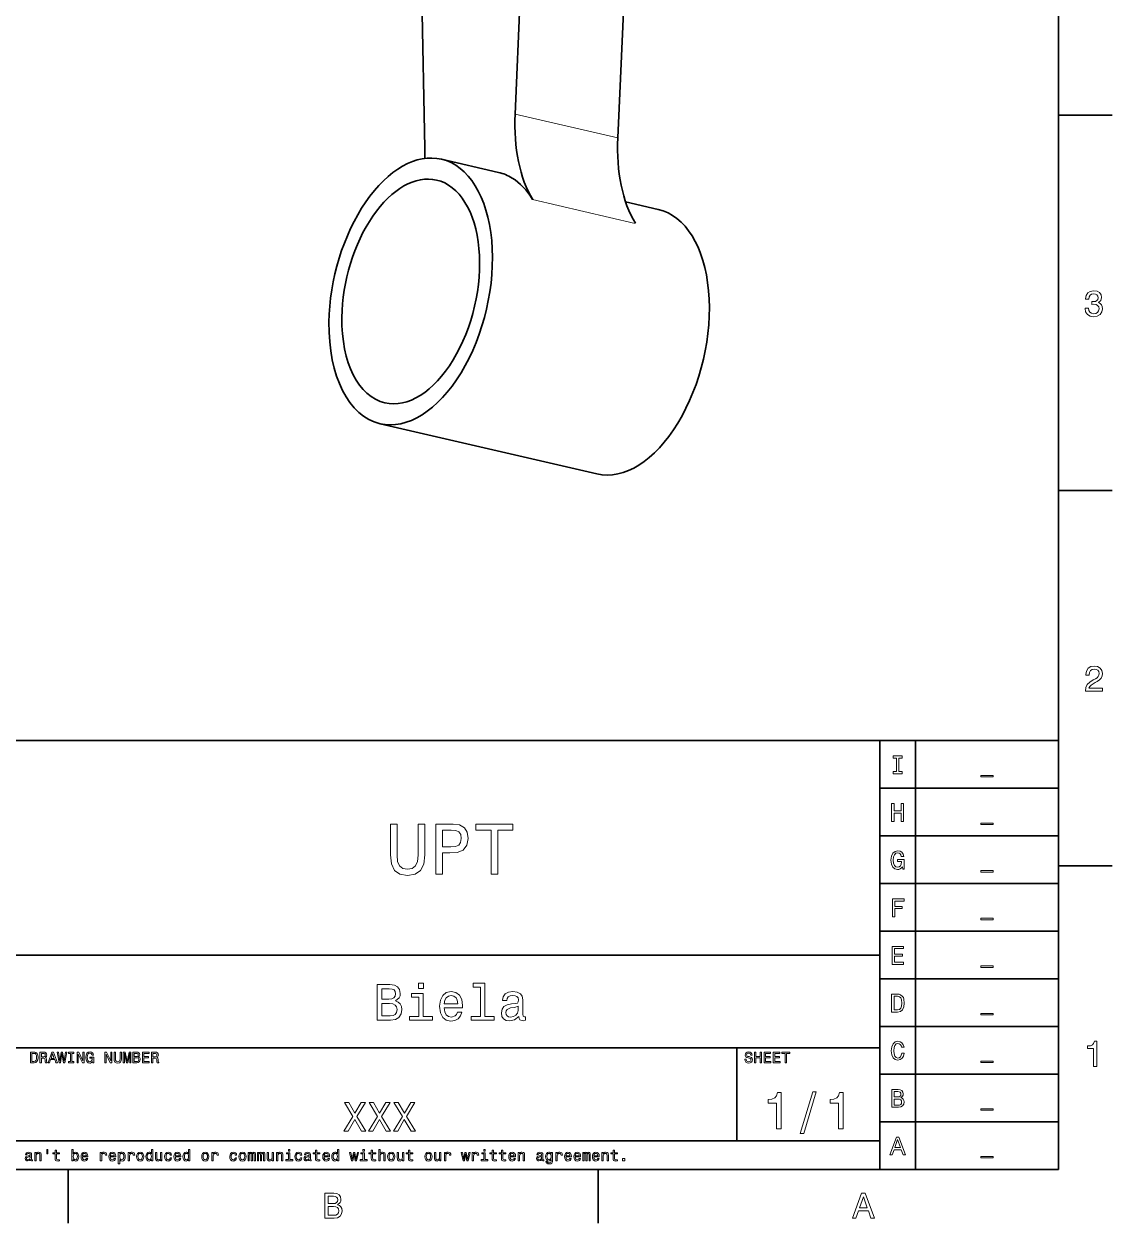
# Model space of a CAD drawing. Extents: x 0 to 594, y 0 to 420.
# Drawn here: x 439.2 to 591.5, y 2.5 to 170.3 of the extents above; entities that cross this region are included whole.
import ezdxf

# ---------------------------------------------------------------- set-up
doc = ezdxf.new("R2010")
doc.units = 0

msp = doc.modelspace()

# ---------------------------------------------------------------- linework, layer by layer
at = {"color": 7, "lineweight": 35}
for p, q in [((584, 10), (584, 410)), ((507.96, 157.67), (514.05, 293.79)), ((522.33, 154.34), (528.42, 290.47)), ((495.34, 152.92), (492.56, 285.7)), ((519.42, 107.31), (489.08, 114.34)), ((394, 70), (584, 70)), ((559, 10), (559, 70)), ((564, 10), (564, 70)), ((584, 70), (584, 10)), ((559, 63.33), (584, 63.33)), ((559, 56.67), (584, 56.67)), ((559, 50), (584, 50)), ((559, 43.33), (584, 43.33)), ((394, 40), (559, 40)), ((559, 36.67), (584, 36.67)), ((559, 30), (584, 30)), ((394, 27), (559, 27)), ((559, 23.33), (584, 23.33)), ((559, 16.67), (584, 16.67)), ((394, 14), (559, 14)), ((10, 10), (584, 10)), ((394, 10), (584, 10))]:
    msp.add_line(p, q, dxfattribs=at)
at = {"color": 7, "lineweight": 13, "ltscale": 0.368827}
for p, q in [((522.33, 154.34), (507.96, 157.67)), ((524.79, 142.38), (510.42, 145.71))]:
    msp.add_line(p, q, dxfattribs=at)
at = {"color": 7, "lineweight": 35, "ltscale": 0.1875}
for p, q in [((584, 157.5), (591.5, 157.5)), ((584, 105), (591.5, 105)), ((584, 52.5), (591.5, 52.5)), ((445.4, 10), (445.4, 2.5)), ((519.6, 10), (519.6, 2.5))]:
    msp.add_line(p, q, dxfattribs=at)
at = {"color": 7, "lineweight": 35, "ltscale": 0.204904}
msp.add_line((505.64, 149.51), (497.65, 151.36), dxfattribs=at)
at = {"color": 7, "lineweight": 35, "ltscale": 0.117253}
msp.add_line((527.99, 144.33), (523.42, 145.39), dxfattribs=at)
at = {"color": 7, "lineweight": 35, "ltscale": 0.325}
msp.add_line((539, 14), (539, 27), dxfattribs=at)
at = {"color": 7, "lineweight": 13}
for points in [[(587.73, 130.52), (587.73, 130.48), (587.81, 130), (588.05, 129.63), (588.42, 129.4), (588.91, 129.32), (589.44, 129.4), (589.83, 129.62), (590.08, 129.98), (590.18, 130.43), (590.13, 130.73), (590.02, 130.97), (589.84, 131.16), (589.6, 131.29), (589.93, 131.57), (590.04, 132), (589.97, 132.39), (589.75, 132.69), (589.4, 132.88), (588.91, 132.94), (588.46, 132.86), (588.11, 132.64), (587.89, 132.29), (587.81, 131.82), (587.81, 131.78), (588.26, 131.78), (588.3, 132.1), (588.43, 132.34), (588.64, 132.48), (588.94, 132.53), (589.2, 132.49), (589.39, 132.38), (589.51, 132.21), (589.55, 131.98), (589.51, 131.73), (589.39, 131.57), (589.18, 131.46), (588.89, 131.43), (588.69, 131.44), (588.69, 131.04), (588.94, 131.05), (589.26, 131.01), (589.49, 130.88), (589.64, 130.69), (589.69, 130.43), (589.63, 130.14), (589.48, 129.92), (589.25, 129.78), (588.94, 129.74), (588.63, 129.79), (588.39, 129.94), (588.25, 130.18), (588.19, 130.52)], [(587.77, 76.92), (590.18, 76.92), (590.18, 77.35), (588.27, 77.35), (588.38, 77.59), (588.56, 77.78), (589.12, 78.14), (589.42, 78.29), (589.75, 78.51), (589.99, 78.76), (590.12, 79.06), (590.18, 79.4), (590.09, 79.82), (589.85, 80.15), (589.49, 80.37), (589.02, 80.44), (588.54, 80.36), (588.17, 80.12), (587.93, 79.74), (587.85, 79.24), (587.85, 79.17), (588.31, 79.17), (588.31, 79.21), (588.35, 79.55), (588.49, 79.81), (588.71, 79.97), (588.99, 80.02), (589.29, 79.97), (589.5, 79.85), (589.65, 79.65), (589.7, 79.4), (589.66, 79.17), (589.56, 78.97), (589.4, 78.8), (589.18, 78.65), (588.88, 78.49), (588.39, 78.18), (588.04, 77.84), (587.84, 77.44), (587.77, 76.93)], [(561.33, 65.66), (560.87, 65.66), (560.87, 65.36), (562.13, 65.36), (562.13, 65.66), (561.67, 65.66), (561.67, 67.55), (562.13, 67.55), (562.13, 67.86), (560.87, 67.86), (560.87, 67.55), (561.33, 67.55)], [(573.13, 65.14), (573.13, 64.94), (574.87, 64.94), (574.87, 65.14)], [(560.66, 58.69), (561, 58.69), (561, 59.86), (562, 59.86), (562, 58.69), (562.33, 58.69), (562.33, 61.19), (562, 61.19), (562, 60.17), (561, 60.17), (561, 61.19), (560.66, 61.19)], [(490.52, 54), (490.66, 52.74), (491.1, 51.84), (491.85, 51.32), (492.93, 51.14), (494, 51.32), (494.74, 51.84), (495.19, 52.73), (495.34, 54), (495.34, 58.33), (494.4, 58.33), (494.4, 53.95), (494.31, 53.09), (494.04, 52.47), (493.57, 52.11), (492.93, 51.99), (492.26, 52.11), (491.8, 52.47), (491.53, 53.08), (491.45, 53.95), (491.45, 58.33), (490.52, 58.33)], [(496.87, 51.33), (497.8, 51.33), (497.8, 54.29), (498.83, 54.29), (499.87, 54.34), (500.69, 54.69), (501.23, 55.38), (501.41, 56.32), (501.27, 57.18), (500.87, 57.82), (500.2, 58.2), (499.29, 58.33), (496.87, 58.33)], [(499.04, 57.48), (499.65, 57.42), (500.09, 57.22), (500.35, 56.87), (500.44, 56.32), (500.34, 55.73), (500.07, 55.38), (499.61, 55.2), (498.97, 55.15), (497.8, 55.15), (497.8, 57.48)], [(504.61, 51.33), (505.54, 51.33), (505.54, 57.49), (507.65, 57.49), (507.65, 58.33), (502.48, 58.33), (502.48, 57.49), (504.61, 57.49)], [(573.13, 58.47), (573.13, 58.27), (574.87, 58.27), (574.87, 58.47)], [(562.16, 52.36), (562.22, 52.02), (562.4, 52.02), (562.4, 53.37), (561.49, 53.37), (561.49, 53.07), (562.05, 53.07), (562.05, 53.05), (562.01, 52.72), (561.89, 52.47), (561.72, 52.32), (561.5, 52.27), (561.25, 52.33), (561.06, 52.52), (560.94, 52.85), (560.89, 53.28), (560.93, 53.72), (561.06, 54.04), (561.25, 54.24), (561.51, 54.3), (561.69, 54.27), (561.84, 54.17), (561.95, 54), (562.01, 53.77), (562.37, 53.77), (562.27, 54.12), (562.1, 54.38), (561.85, 54.53), (561.54, 54.59), (561.13, 54.5), (560.82, 54.24), (560.62, 53.83), (560.55, 53.27), (560.62, 52.72), (560.82, 52.3), (561.11, 52.04), (561.47, 51.96), (561.68, 51.98), (561.86, 52.06), (562.02, 52.18)], [(573.13, 51.81), (573.13, 51.61), (574.87, 51.61), (574.87, 51.81)], [(560.76, 45.36), (561.1, 45.36), (561.1, 46.51), (562.15, 46.51), (562.15, 46.81), (561.1, 46.81), (561.1, 47.55), (562.39, 47.55), (562.39, 47.86), (560.76, 47.86)], [(573.13, 45.14), (573.13, 44.94), (574.87, 44.94), (574.87, 45.14)], [(560.74, 38.69), (562.33, 38.69), (562.33, 38.99), (561.07, 38.99), (561.07, 39.84), (562.19, 39.84), (562.19, 40.14), (561.07, 40.14), (561.07, 40.89), (562.3, 40.89), (562.3, 41.19), (560.74, 41.19)], [(573.13, 38.47), (573.13, 38.27), (574.87, 38.27), (574.87, 38.47)], [(491.23, 33.58), (491.73, 34), (491.86, 34.28), (491.9, 34.63), (491.81, 35.17), (491.53, 35.56), (491.07, 35.79), (490.44, 35.88), (488.66, 35.88), (488.66, 30.88), (490.54, 30.88), (491.21, 30.98), (491.71, 31.28), (492.02, 31.75), (492.13, 32.38), (492.06, 32.8), (491.89, 33.16), (491.61, 33.42)], [(490.3, 33.81), (489.32, 33.81), (489.32, 35.28), (490.36, 35.28), (490.75, 35.24), (491.02, 35.11), (491.19, 34.89), (491.25, 34.56), (491.18, 34.22), (491.01, 33.99), (490.71, 33.85)], [(495.13, 36.05), (494.46, 36.05), (494.46, 35.33), (495.13, 35.33)], [(503.11, 35.52), (503.11, 31.41), (501.8, 31.41), (501.8, 30.88), (505.04, 30.88), (505.04, 31.41), (503.74, 31.41), (503.74, 36.05), (502.11, 36.05), (502.11, 35.52)], [(495.11, 31.41), (495.11, 34.62), (493.48, 34.62), (493.48, 34.08), (494.48, 34.08), (494.48, 31.41), (493.18, 31.41), (493.18, 30.88), (496.42, 30.88), (496.42, 31.41)], [(498.06, 32.63), (500.6, 32.63), (500.61, 32.93), (500.49, 33.76), (500.17, 34.38), (499.67, 34.75), (499, 34.89), (498.34, 34.74), (497.84, 34.34), (497.52, 33.68), (497.4, 32.82), (497.51, 31.93), (497.83, 31.28), (498.33, 30.88), (498.98, 30.74), (499.54, 30.84), (500, 31.08), (500.34, 31.47), (500.53, 31.99), (499.91, 31.99), (499.78, 31.7), (499.59, 31.49), (499.06, 31.31), (498.65, 31.39), (498.34, 31.64), (498.14, 32.06), (498.06, 32.61)], [(498.06, 33.16), (498.14, 33.66), (498.34, 34.03), (498.63, 34.25), (499.02, 34.33), (499.4, 34.25), (499.7, 34.03), (499.88, 33.66), (499.94, 33.16)], [(508.48, 31.39), (508.48, 31.36), (508.52, 31.12), (508.63, 30.95), (509.08, 30.81), (509.43, 30.87), (509.43, 31.36), (509.28, 31.34), (509.08, 31.43), (509.04, 31.72), (509.04, 33.72), (508.96, 34.23), (508.7, 34.59), (508.27, 34.81), (507.65, 34.89), (507.04, 34.8), (506.59, 34.56), (506.31, 34.17), (506.22, 33.67), (506.22, 33.63), (506.79, 33.63), (506.84, 33.93), (507, 34.14), (507.26, 34.27), (507.62, 34.32), (507.98, 34.29), (508.23, 34.18), (508.38, 33.99), (508.43, 33.73), (508.4, 33.43), (508.29, 33.28), (508, 33.21), (507.46, 33.15), (506.84, 33.02), (506.4, 32.79), (506.14, 32.43), (506.06, 31.9), (506.13, 31.42), (506.36, 31.07), (506.72, 30.85), (507.21, 30.77), (507.88, 30.92)], [(561.5, 34.52), (560.66, 34.52), (560.66, 32.02), (561.5, 32.02), (561.89, 32.1), (562.18, 32.34), (562.36, 32.74), (562.43, 33.27), (562.37, 33.82), (562.3, 34.04), (562.2, 34.21), (561.9, 34.44), (561.71, 34.5)], [(561.47, 34.22), (561.74, 34.17), (561.93, 34.01), (562.04, 33.71), (562.08, 33.27), (562.04, 32.85), (561.93, 32.56), (561.74, 32.38), (561.47, 32.32), (561, 32.32), (561, 34.22)], [(490.46, 31.48), (489.32, 31.48), (489.32, 33.2), (490.4, 33.2), (490.85, 33.15), (491.18, 33), (491.37, 32.74), (491.44, 32.37), (491.37, 31.97), (491.19, 31.7), (490.89, 31.53)], [(508.41, 32.24), (508.32, 31.86), (508.09, 31.57), (507.75, 31.39), (507.32, 31.32), (507.05, 31.36), (506.85, 31.47), (506.73, 31.67), (506.69, 31.95), (506.72, 32.21), (506.84, 32.39), (507.3, 32.59), (507.88, 32.68), (508.41, 32.85)], [(573.13, 31.81), (573.13, 31.61), (574.87, 31.61), (574.87, 31.81)], [(562.08, 26.29), (562.01, 25.98), (561.89, 25.77), (561.73, 25.63), (561.53, 25.59), (561.3, 25.66), (561.11, 25.85), (560.99, 26.17), (560.95, 26.61), (560.99, 27.04), (561.11, 27.36), (561.29, 27.56), (561.53, 27.63), (561.71, 27.59), (561.85, 27.49), (561.97, 27.33), (562.05, 27.1), (562.39, 27.1), (562.28, 27.45), (562.09, 27.71), (561.84, 27.87), (561.53, 27.93), (561.15, 27.84), (560.86, 27.58), (560.67, 27.17), (560.61, 26.61), (560.67, 26.05), (560.86, 25.63), (561.15, 25.38), (561.53, 25.29), (561.87, 25.36), (562.14, 25.55), (562.33, 25.86), (562.43, 26.29)], [(588.91, 24.42), (589.37, 24.42), (589.37, 27.94), (589.03, 27.94), (588.93, 27.63), (588.75, 27.43), (588.48, 27.31), (588.09, 27.27), (588.09, 26.91), (588.91, 26.91)], [(440.65, 26.42), (440.15, 26.42), (440.15, 24.92), (440.65, 24.92), (440.88, 24.97), (441.06, 25.11), (441.17, 25.35), (441.21, 25.67), (441.17, 26), (441.13, 26.13), (441.07, 26.23), (440.89, 26.37), (440.78, 26.41)], [(440.63, 26.24), (440.8, 26.21), (440.91, 26.11), (440.98, 25.93), (441, 25.67), (440.97, 25.42), (440.91, 25.24), (440.79, 25.13), (440.63, 25.1), (440.35, 25.1), (440.35, 26.24)], [(441.47, 24.92), (441.67, 24.92), (441.67, 25.55), (441.88, 25.55), (442.03, 25.55), (442.12, 25.52), (442.17, 25.44), (442.2, 25.32), (442.21, 25.12), (442.22, 24.99), (442.25, 24.92), (442.47, 24.92), (442.47, 24.96), (442.42, 25.02), (442.41, 25.13), (442.39, 25.37), (442.35, 25.55), (442.3, 25.61), (442.23, 25.65), (442.31, 25.71), (442.37, 25.78), (442.41, 25.88), (442.43, 25.99), (442.39, 26.17), (442.31, 26.31), (442.17, 26.39), (441.97, 26.42), (441.47, 26.42)], [(441.91, 26.23), (442.05, 26.22), (442.14, 26.18), (442.2, 26.11), (442.22, 25.99), (442.2, 25.86), (442.14, 25.79), (442.04, 25.75), (441.9, 25.74), (441.67, 25.74), (441.67, 26.23)], [(442.6, 24.92), (442.79, 24.92), (442.95, 25.36), (443.55, 25.36), (443.71, 24.92), (443.91, 24.92), (443.36, 26.42), (443.14, 26.42)], [(443.02, 25.54), (443.25, 26.2), (443.48, 25.54)], [(444.15, 24.92), (444.34, 24.92), (444.55, 26.22), (444.77, 24.92), (444.96, 24.92), (445.22, 26.42), (445.05, 26.42), (444.86, 25.14), (444.65, 26.42), (444.46, 26.42), (444.25, 25.14), (444.06, 26.42), (443.89, 26.42)], [(445.76, 25.1), (445.48, 25.1), (445.48, 24.92), (446.23, 24.92), (446.23, 25.1), (445.95, 25.1), (445.95, 26.24), (446.23, 26.24), (446.23, 26.42), (445.48, 26.42), (445.48, 26.24), (445.76, 26.24)], [(446.66, 24.92), (446.84, 24.92), (446.84, 26.15), (447.42, 24.92), (447.65, 24.92), (447.65, 26.42), (447.47, 26.42), (447.47, 25.19), (446.9, 26.42), (446.66, 26.42)], [(448.85, 25.12), (448.89, 24.92), (449, 24.92), (449, 25.73), (448.45, 25.73), (448.45, 25.55), (448.79, 25.55), (448.79, 25.53), (448.76, 25.33), (448.69, 25.19), (448.59, 25.09), (448.46, 25.06), (448.31, 25.1), (448.19, 25.22), (448.12, 25.41), (448.09, 25.68), (448.12, 25.94), (448.19, 26.13), (448.31, 26.25), (448.47, 26.29), (448.57, 26.27), (448.66, 26.2), (448.73, 26.1), (448.76, 25.97), (448.98, 25.97), (448.92, 26.17), (448.82, 26.33), (448.67, 26.43), (448.48, 26.46), (448.23, 26.41), (448.05, 26.25), (447.93, 26), (447.89, 25.67), (447.93, 25.34), (448.05, 25.09), (448.22, 24.93), (448.44, 24.88), (448.57, 24.89), (448.68, 24.94), (448.77, 25.01)], [(450.57, 24.92), (450.75, 24.92), (450.75, 26.15), (451.32, 24.92), (451.55, 24.92), (451.55, 26.42), (451.37, 26.42), (451.37, 25.19), (450.8, 26.42), (450.57, 26.42)], [(451.84, 25.49), (451.87, 25.22), (451.97, 25.03), (452.13, 24.92), (452.36, 24.88), (452.59, 24.92), (452.75, 25.03), (452.85, 25.22), (452.88, 25.49), (452.88, 26.42), (452.68, 26.42), (452.68, 25.48), (452.66, 25.29), (452.6, 25.16), (452.5, 25.09), (452.36, 25.06), (452.22, 25.09), (452.12, 25.16), (452.06, 25.29), (452.04, 25.48), (452.04, 26.42), (451.84, 26.42)], [(453.12, 24.92), (453.29, 24.92), (453.29, 26.28), (453.57, 24.92), (453.76, 24.92), (454.03, 26.28), (454.03, 24.92), (454.2, 24.92), (454.2, 26.42), (453.94, 26.42), (453.66, 25.1), (453.39, 26.42), (453.12, 26.42)], [(455.23, 25.73), (455.38, 25.85), (455.42, 25.94), (455.44, 26.04), (455.41, 26.2), (455.32, 26.32), (455.19, 26.39), (455, 26.42), (454.46, 26.42), (454.46, 24.92), (455.03, 24.92), (455.23, 24.95), (455.38, 25.04), (455.47, 25.18), (455.5, 25.37), (455.48, 25.5), (455.43, 25.6), (455.35, 25.68)], [(454.96, 25.8), (454.66, 25.8), (454.66, 26.24), (454.97, 26.24), (455.09, 26.23), (455.17, 26.19), (455.22, 26.12), (455.24, 26.02), (455.22, 25.92), (455.17, 25.85), (455.08, 25.81)], [(455, 25.1), (454.66, 25.1), (454.66, 25.61), (454.98, 25.61), (455.12, 25.6), (455.22, 25.55), (455.28, 25.48), (455.3, 25.36), (455.28, 25.24), (455.22, 25.16), (455.13, 25.11)], [(455.81, 24.92), (456.76, 24.92), (456.76, 25.1), (456.01, 25.1), (456.01, 25.61), (456.68, 25.61), (456.68, 25.79), (456.01, 25.79), (456.01, 26.24), (456.74, 26.24), (456.74, 26.42), (455.81, 26.42)], [(457.08, 24.92), (457.28, 24.92), (457.28, 25.55), (457.49, 25.55), (457.64, 25.55), (457.74, 25.52), (457.79, 25.44), (457.81, 25.32), (457.82, 25.12), (457.83, 24.99), (457.86, 24.92), (458.09, 24.92), (458.09, 24.96), (458.04, 25.02), (458.02, 25.13), (458, 25.37), (457.97, 25.55), (457.92, 25.61), (457.84, 25.65), (457.93, 25.71), (457.99, 25.78), (458.03, 25.88), (458.04, 25.99), (458.01, 26.17), (457.92, 26.31), (457.78, 26.39), (457.59, 26.42), (457.08, 26.42)], [(457.53, 26.23), (457.66, 26.22), (457.75, 26.18), (457.81, 26.11), (457.83, 25.99), (457.81, 25.86), (457.75, 25.79), (457.65, 25.75), (457.52, 25.74), (457.28, 25.74), (457.28, 26.23)], [(540.31, 25.41), (540.11, 25.41), (540.16, 25.18), (540.26, 25.02), (540.43, 24.91), (540.65, 24.88), (540.88, 24.91), (541.04, 25.01), (541.15, 25.16), (541.19, 25.35), (541.16, 25.53), (541.07, 25.64), (540.92, 25.72), (540.72, 25.78), (540.55, 25.82), (540.44, 25.87), (540.38, 25.93), (540.36, 26.04), (540.38, 26.14), (540.44, 26.21), (540.52, 26.26), (540.64, 26.28), (540.76, 26.26), (540.86, 26.2), (540.92, 26.1), (540.95, 25.97), (541.15, 25.97), (541.15, 25.98), (541.11, 26.18), (541.01, 26.33), (540.85, 26.43), (540.64, 26.46), (540.44, 26.43), (540.29, 26.33), (540.19, 26.19), (540.16, 26.01), (540.19, 25.85), (540.27, 25.74), (540.4, 25.67), (540.57, 25.61), (540.75, 25.56), (540.88, 25.51), (540.96, 25.44), (540.99, 25.33), (540.96, 25.22), (540.9, 25.13), (540.8, 25.08), (540.66, 25.06), (540.52, 25.08), (540.4, 25.15), (540.33, 25.26)], [(541.45, 24.92), (541.65, 24.92), (541.65, 25.62), (542.25, 25.62), (542.25, 24.92), (542.45, 24.92), (542.45, 26.42), (542.25, 26.42), (542.25, 25.81), (541.65, 25.81), (541.65, 26.42), (541.45, 26.42)], [(542.8, 24.92), (543.75, 24.92), (543.75, 25.1), (543, 25.1), (543, 25.61), (543.67, 25.61), (543.67, 25.79), (543, 25.79), (543, 26.24), (543.73, 26.24), (543.73, 26.42), (542.8, 26.42)], [(544.1, 24.92), (545.05, 24.92), (545.05, 25.1), (544.3, 25.1), (544.3, 25.61), (544.97, 25.61), (544.97, 25.79), (544.3, 25.79), (544.3, 26.24), (545.03, 26.24), (545.03, 26.42), (544.1, 26.42)], [(545.76, 24.92), (545.95, 24.92), (545.95, 26.24), (546.41, 26.24), (546.41, 26.42), (545.3, 26.42), (545.3, 26.24), (545.76, 26.24)], [(573.13, 25.14), (573.13, 24.94), (574.87, 24.94), (574.87, 25.14)], [(544.53, 15.7), (545.19, 15.7), (545.19, 20.74), (544.7, 20.74), (544.57, 20.3), (544.31, 20), (543.91, 19.83), (543.37, 19.77), (543.37, 19.26), (544.53, 19.26)], [(547.88, 15.03), (548.37, 15.03), (550.12, 20.84), (549.61, 20.84)], [(553.21, 15.7), (553.86, 15.7), (553.86, 20.74), (553.37, 20.74), (553.24, 20.3), (552.98, 20), (552.59, 19.83), (552.04, 19.77), (552.04, 19.26), (553.21, 19.26)], [(561.95, 20.04), (562.2, 20.25), (562.27, 20.39), (562.29, 20.56), (562.24, 20.83), (562.1, 21.03), (561.87, 21.15), (561.56, 21.19), (560.67, 21.19), (560.67, 18.69), (561.61, 18.69), (561.94, 18.74), (562.19, 18.89), (562.35, 19.12), (562.4, 19.44), (562.37, 19.65), (562.28, 19.83), (562.14, 19.96)], [(561.49, 20.15), (561, 20.15), (561, 20.89), (561.52, 20.89), (561.71, 20.87), (561.85, 20.81), (561.93, 20.69), (561.96, 20.53), (561.93, 20.36), (561.84, 20.25), (561.69, 20.17)], [(484, 15.36), (484.61, 15.36), (485.52, 16.98), (486.46, 15.36), (487.07, 15.36), (485.82, 17.42), (487.01, 19.37), (486.42, 19.37), (485.54, 17.88), (484.68, 19.37), (484.07, 19.37), (485.25, 17.41)], [(487.47, 15.36), (488.08, 15.36), (488.99, 16.98), (489.93, 15.36), (490.54, 15.36), (489.29, 17.42), (490.48, 19.37), (489.89, 19.37), (489.01, 17.88), (488.15, 19.37), (487.54, 19.37), (488.72, 17.41)], [(490.94, 15.36), (491.55, 15.36), (492.46, 16.98), (493.4, 15.36), (494.01, 15.36), (492.76, 17.42), (493.95, 19.37), (493.36, 19.37), (492.48, 17.88), (491.62, 19.37), (491.01, 19.37), (492.19, 17.41)], [(561.57, 18.99), (561, 18.99), (561, 19.85), (561.54, 19.85), (561.76, 19.83), (561.93, 19.75), (562.02, 19.62), (562.05, 19.43), (562.02, 19.23), (561.93, 19.1), (561.78, 19.01)], [(573.13, 18.47), (573.13, 18.27), (574.87, 18.27), (574.87, 18.47)], [(560.4, 12.02), (560.74, 12.02), (561, 12.76), (562, 12.76), (562.26, 12.02), (562.6, 12.02), (561.68, 14.53), (561.32, 14.53)], [(561.11, 13.06), (561.5, 14.17), (561.89, 13.06)], [(440.13, 11.37), (440.13, 11.36), (440.14, 11.29), (440.18, 11.23), (440.31, 11.19), (440.42, 11.21), (440.42, 11.36), (440.37, 11.35), (440.31, 11.38), (440.3, 11.47), (440.3, 12.07), (440.27, 12.22), (440.2, 12.33), (440.07, 12.39), (439.88, 12.42), (439.7, 12.39), (439.57, 12.32), (439.48, 12.2), (439.45, 12.05), (439.45, 12.04), (439.62, 12.04), (439.64, 12.13), (439.69, 12.19), (439.76, 12.23), (439.87, 12.25), (439.98, 12.24), (440.06, 12.2), (440.1, 12.15), (440.12, 12.07), (440.11, 11.98), (440.07, 11.93), (439.99, 11.91), (439.82, 11.9), (439.64, 11.86), (439.51, 11.79), (439.43, 11.68), (439.41, 11.52), (439.43, 11.38), (439.49, 11.27), (439.6, 11.2), (439.75, 11.18), (439.95, 11.23)], [(440.11, 11.62), (440.08, 11.51), (440.02, 11.42), (439.91, 11.37), (439.78, 11.35), (439.7, 11.36), (439.64, 11.39), (439.61, 11.45), (439.6, 11.54), (439.6, 11.61), (439.64, 11.67), (439.78, 11.73), (439.95, 11.75), (440.11, 11.8)], [(440.74, 11.21), (440.93, 11.21), (440.93, 11.88), (440.95, 12.04), (441.02, 12.15), (441.11, 12.22), (441.24, 12.25), (441.35, 12.22), (441.41, 12.17), (441.44, 12.07), (441.45, 11.94), (441.45, 11.21), (441.64, 11.21), (441.64, 11.98), (441.64, 12.13), (441.6, 12.26), (441.47, 12.38), (441.27, 12.42), (441.16, 12.4), (441.07, 12.36), (440.99, 12.29), (440.93, 12.2), (440.93, 12.38), (440.74, 12.38)], [(442.42, 12.77), (442.42, 12.18), (442.57, 12.18), (442.57, 12.77)], [(443.6, 12.17), (443.6, 11.59), (443.61, 11.4), (443.67, 11.27), (443.8, 11.2), (444, 11.17), (444.23, 11.18), (444.23, 11.35), (444.06, 11.34), (443.91, 11.35), (443.83, 11.41), (443.8, 11.5), (443.79, 11.62), (443.79, 12.17), (444.23, 12.17), (444.23, 12.34), (443.79, 12.34), (443.79, 12.68), (443.6, 12.68), (443.6, 12.34), (443.27, 12.34), (443.27, 12.17)], [(446.13, 11.39), (446.27, 11.23), (446.46, 11.17), (446.64, 11.21), (446.79, 11.34), (446.88, 11.53), (446.91, 11.8), (446.88, 12.06), (446.78, 12.25), (446.64, 12.37), (446.46, 12.42), (446.27, 12.36), (446.19, 12.29), (446.13, 12.2), (446.13, 12.77), (445.94, 12.77), (445.94, 11.21), (446.13, 11.21)], [(446.72, 11.8), (446.7, 11.6), (446.64, 11.46), (446.54, 11.37), (446.43, 11.34), (446.3, 11.37), (446.21, 11.46), (446.15, 11.6), (446.13, 11.8), (446.15, 11.99), (446.21, 12.13), (446.3, 12.22), (446.43, 12.25), (446.54, 12.22), (446.64, 12.13), (446.7, 11.99)], [(447.42, 11.74), (448.18, 11.74), (448.18, 11.83), (448.14, 12.08), (448.05, 12.26), (447.9, 12.38), (447.7, 12.42), (447.5, 12.37), (447.35, 12.25), (447.25, 12.06), (447.22, 11.8), (447.25, 11.53), (447.35, 11.34), (447.5, 11.21), (447.69, 11.17), (447.86, 11.2), (448, 11.27), (448.1, 11.39), (448.16, 11.55), (447.97, 11.55), (447.93, 11.46), (447.87, 11.4), (447.71, 11.34), (447.59, 11.37), (447.5, 11.44), (447.44, 11.57), (447.42, 11.73)], [(447.42, 11.9), (447.44, 12.05), (447.5, 12.16), (447.59, 12.23), (447.7, 12.25), (447.82, 12.23), (447.91, 12.16), (447.96, 12.05), (447.98, 11.9)], [(449.92, 11.21), (450.11, 11.21), (450.11, 11.88), (450.13, 12.04), (450.19, 12.15), (450.29, 12.22), (450.41, 12.25), (450.51, 12.23), (450.58, 12.19), (450.62, 12.11), (450.64, 12.01), (450.83, 12.01), (450.8, 12.19), (450.73, 12.31), (450.61, 12.39), (450.45, 12.42), (450.34, 12.4), (450.25, 12.36), (450.16, 12.28), (450.1, 12.18), (450.1, 12.38), (449.92, 12.38)], [(451.32, 11.74), (452.08, 11.74), (452.08, 11.83), (452.05, 12.08), (451.95, 12.26), (451.8, 12.38), (451.6, 12.42), (451.4, 12.37), (451.25, 12.25), (451.15, 12.06), (451.12, 11.8), (451.15, 11.53), (451.25, 11.34), (451.4, 11.21), (451.59, 11.17), (451.76, 11.2), (451.9, 11.27), (452, 11.39), (452.06, 11.55), (451.87, 11.55), (451.83, 11.46), (451.78, 11.4), (451.62, 11.34), (451.49, 11.37), (451.4, 11.44), (451.34, 11.57), (451.32, 11.73)], [(451.32, 11.9), (451.34, 12.05), (451.4, 12.16), (451.49, 12.23), (451.61, 12.25), (451.72, 12.23), (451.81, 12.16), (451.86, 12.05), (451.88, 11.9)], [(452.63, 12.2), (452.63, 12.38), (452.44, 12.38), (452.44, 10.76), (452.63, 10.76), (452.63, 11.39), (452.7, 11.29), (452.78, 11.22), (452.97, 11.17), (453.15, 11.21), (453.29, 11.34), (453.38, 11.53), (453.42, 11.8), (453.38, 12.06), (453.29, 12.25), (453.15, 12.37), (452.97, 12.42), (452.86, 12.4), (452.77, 12.36), (452.7, 12.29)], [(452.93, 11.34), (452.81, 11.37), (452.71, 11.46), (452.65, 11.6), (452.64, 11.8), (452.65, 11.99), (452.71, 12.13), (452.81, 12.22), (452.93, 12.25), (453.05, 12.22), (453.14, 12.13), (453.2, 11.99), (453.22, 11.8), (453.2, 11.6), (453.14, 11.46), (453.05, 11.37)], [(453.83, 11.21), (454.02, 11.21), (454.02, 11.88), (454.04, 12.04), (454.09, 12.15), (454.19, 12.22), (454.32, 12.25), (454.41, 12.23), (454.48, 12.19), (454.53, 12.11), (454.54, 12.01), (454.73, 12.01), (454.71, 12.19), (454.64, 12.31), (454.52, 12.39), (454.36, 12.42), (454.25, 12.4), (454.15, 12.36), (454.07, 12.28), (454, 12.18), (454, 12.38), (453.83, 12.38)], [(455, 11.79), (455.03, 11.53), (455.13, 11.34), (455.29, 11.21), (455.5, 11.17), (455.71, 11.21), (455.87, 11.33), (455.97, 11.53), (456.01, 11.79), (455.97, 12.06), (455.87, 12.25), (455.71, 12.37), (455.5, 12.42), (455.29, 12.37), (455.13, 12.25), (455.03, 12.06)], [(455.19, 11.8), (455.21, 11.99), (455.27, 12.13), (455.37, 12.22), (455.5, 12.25), (455.63, 12.22), (455.73, 12.13), (455.79, 11.99), (455.81, 11.8), (455.79, 11.6), (455.73, 11.46), (455.63, 11.37), (455.5, 11.34), (455.37, 11.37), (455.27, 11.46), (455.21, 11.6)], [(457.07, 11.39), (457.07, 11.21), (457.26, 11.21), (457.26, 12.77), (457.07, 12.77), (457.07, 12.2), (456.93, 12.36), (456.84, 12.4), (456.74, 12.42), (456.55, 12.37), (456.41, 12.25), (456.32, 12.06), (456.29, 11.8), (456.32, 11.53), (456.41, 11.34), (456.55, 11.21), (456.74, 11.17), (456.84, 11.19), (456.93, 11.23)], [(456.77, 12.25), (456.9, 12.22), (456.99, 12.13), (457.05, 11.99), (457.07, 11.8), (457.05, 11.6), (456.99, 11.46), (456.9, 11.37), (456.77, 11.34), (456.65, 11.37), (456.56, 11.46), (456.5, 11.6), (456.48, 11.8), (456.5, 11.99), (456.56, 12.13), (456.65, 12.22)], [(458.55, 12.38), (458.36, 12.38), (458.36, 11.7), (458.34, 11.55), (458.28, 11.44), (458.18, 11.37), (458.05, 11.35), (457.95, 11.36), (457.89, 11.42), (457.85, 11.5), (457.84, 11.63), (457.84, 12.38), (457.65, 12.38), (457.65, 11.61), (457.66, 11.46), (457.7, 11.33), (457.82, 11.21), (458.03, 11.17), (458.13, 11.19), (458.23, 11.23), (458.31, 11.29), (458.37, 11.39), (458.37, 11.21), (458.55, 11.21)], [(459.7, 11.99), (459.89, 11.99), (459.85, 12.16), (459.76, 12.3), (459.61, 12.38), (459.42, 12.42), (459.21, 12.37), (459.06, 12.25), (458.96, 12.06), (458.92, 11.79), (458.96, 11.53), (459.05, 11.34), (459.21, 11.21), (459.42, 11.17), (459.6, 11.21), (459.75, 11.3), (459.85, 11.44), (459.89, 11.63), (459.71, 11.63), (459.68, 11.51), (459.61, 11.42), (459.53, 11.36), (459.42, 11.34), (459.29, 11.37), (459.2, 11.46), (459.14, 11.6), (459.12, 11.8), (459.14, 11.99), (459.2, 12.13), (459.29, 12.22), (459.42, 12.25), (459.53, 12.23), (459.62, 12.18), (459.68, 12.1)], [(460.43, 11.74), (461.19, 11.74), (461.19, 11.83), (461.16, 12.08), (461.06, 12.26), (460.91, 12.38), (460.71, 12.42), (460.51, 12.37), (460.36, 12.25), (460.26, 12.06), (460.23, 11.8), (460.26, 11.53), (460.36, 11.34), (460.51, 11.21), (460.7, 11.17), (460.87, 11.2), (461.01, 11.27), (461.11, 11.39), (461.17, 11.55), (460.98, 11.55), (460.94, 11.46), (460.89, 11.4), (460.73, 11.34), (460.6, 11.37), (460.51, 11.44), (460.45, 11.57), (460.43, 11.73)], [(460.43, 11.9), (460.45, 12.05), (460.51, 12.16), (460.6, 12.23), (460.71, 12.25), (460.83, 12.23), (460.92, 12.16), (460.97, 12.05), (460.99, 11.9)], [(462.28, 11.39), (462.28, 11.21), (462.47, 11.21), (462.47, 12.77), (462.28, 12.77), (462.28, 12.2), (462.13, 12.36), (462.04, 12.4), (461.94, 12.42), (461.76, 12.37), (461.62, 12.25), (461.52, 12.06), (461.49, 11.8), (461.52, 11.53), (461.62, 11.34), (461.76, 11.21), (461.94, 11.17), (462.04, 11.19), (462.13, 11.23)], [(461.97, 12.25), (462.1, 12.22), (462.2, 12.13), (462.25, 11.99), (462.27, 11.8), (462.25, 11.6), (462.2, 11.46), (462.1, 11.37), (461.97, 11.34), (461.86, 11.37), (461.77, 11.46), (461.7, 11.6), (461.69, 11.8), (461.7, 11.99), (461.77, 12.13), (461.86, 12.22)], [(464.11, 11.79), (464.14, 11.53), (464.24, 11.34), (464.4, 11.21), (464.61, 11.17), (464.82, 11.21), (464.98, 11.33), (465.08, 11.53), (465.12, 11.79), (465.08, 12.06), (464.98, 12.25), (464.82, 12.37), (464.61, 12.42), (464.4, 12.37), (464.24, 12.25), (464.14, 12.06)], [(464.3, 11.8), (464.32, 11.99), (464.38, 12.13), (464.48, 12.22), (464.61, 12.25), (464.74, 12.22), (464.84, 12.13), (464.9, 11.99), (464.92, 11.8), (464.9, 11.6), (464.84, 11.46), (464.74, 11.37), (464.61, 11.34), (464.48, 11.37), (464.38, 11.46), (464.32, 11.6)], [(465.54, 11.21), (465.73, 11.21), (465.73, 11.88), (465.75, 12.04), (465.8, 12.15), (465.9, 12.22), (466.03, 12.25), (466.12, 12.23), (466.19, 12.19), (466.24, 12.11), (466.25, 12.01), (466.44, 12.01), (466.42, 12.19), (466.35, 12.31), (466.23, 12.39), (466.07, 12.42), (465.96, 12.4), (465.86, 12.36), (465.78, 12.28), (465.71, 12.18), (465.71, 12.38), (465.54, 12.38)], [(468.81, 11.99), (468.99, 11.99), (468.96, 12.16), (468.86, 12.3), (468.72, 12.38), (468.53, 12.42), (468.32, 12.37), (468.16, 12.25), (468.07, 12.06), (468.03, 11.79), (468.06, 11.53), (468.16, 11.34), (468.31, 11.21), (468.52, 11.17), (468.71, 11.21), (468.85, 11.3), (468.95, 11.44), (469, 11.63), (468.82, 11.63), (468.78, 11.51), (468.72, 11.42), (468.64, 11.36), (468.53, 11.34), (468.4, 11.37), (468.3, 11.46), (468.24, 11.6), (468.23, 11.8), (468.24, 11.99), (468.31, 12.13), (468.4, 12.22), (468.53, 12.25), (468.64, 12.23), (468.73, 12.18), (468.78, 12.1)], [(469.31, 11.79), (469.35, 11.53), (469.45, 11.34), (469.6, 11.21), (469.82, 11.17), (470.03, 11.21), (470.18, 11.33), (470.28, 11.53), (470.32, 11.79), (470.28, 12.06), (470.18, 12.25), (470.03, 12.37), (469.82, 12.42), (469.6, 12.37), (469.45, 12.25), (469.35, 12.06)], [(469.51, 11.8), (469.53, 11.99), (469.59, 12.13), (469.68, 12.22), (469.82, 12.25), (469.95, 12.22), (470.04, 12.13), (470.1, 11.99), (470.13, 11.8), (470.1, 11.6), (470.04, 11.46), (469.95, 11.37), (469.82, 11.34), (469.68, 11.37), (469.59, 11.46), (469.53, 11.6)], [(470.59, 11.21), (470.77, 11.21), (470.77, 11.99), (470.78, 12.11), (470.81, 12.19), (470.86, 12.24), (470.93, 12.26), (470.98, 12.24), (471.01, 12.2), (471.03, 12.13), (471.04, 12.03), (471.04, 11.21), (471.2, 11.21), (471.2, 11.99), (471.21, 12.1), (471.24, 12.19), (471.3, 12.24), (471.36, 12.26), (471.41, 12.24), (471.45, 12.2), (471.47, 12.03), (471.47, 11.21), (471.64, 11.21), (471.64, 12.02), (471.63, 12.18), (471.6, 12.31), (471.53, 12.39), (471.42, 12.42), (471.29, 12.37), (471.18, 12.25), (471.1, 12.37), (470.97, 12.42), (470.85, 12.37), (470.76, 12.25), (470.76, 12.38), (470.59, 12.38)], [(471.9, 11.21), (472.07, 11.21), (472.07, 11.99), (472.08, 12.11), (472.11, 12.19), (472.16, 12.24), (472.23, 12.26), (472.28, 12.24), (472.31, 12.2), (472.33, 12.13), (472.34, 12.03), (472.34, 11.21), (472.5, 11.21), (472.5, 11.99), (472.51, 12.1), (472.55, 12.19), (472.6, 12.24), (472.66, 12.26), (472.71, 12.24), (472.75, 12.2), (472.77, 12.03), (472.77, 11.21), (472.95, 11.21), (472.95, 12.02), (472.94, 12.18), (472.9, 12.31), (472.83, 12.39), (472.72, 12.42), (472.59, 12.37), (472.49, 12.25), (472.41, 12.37), (472.27, 12.42), (472.15, 12.37), (472.06, 12.25), (472.06, 12.38), (471.9, 12.38)], [(474.17, 12.38), (473.98, 12.38), (473.98, 11.7), (473.96, 11.55), (473.89, 11.44), (473.8, 11.37), (473.67, 11.35), (473.57, 11.36), (473.5, 11.42), (473.46, 11.5), (473.46, 11.63), (473.46, 12.38), (473.27, 12.38), (473.27, 11.61), (473.27, 11.46), (473.31, 11.33), (473.44, 11.21), (473.64, 11.17), (473.75, 11.19), (473.84, 11.23), (473.92, 11.29), (473.99, 11.39), (473.99, 11.21), (474.17, 11.21)], [(474.57, 11.21), (474.76, 11.21), (474.76, 11.88), (474.78, 12.04), (474.85, 12.15), (474.94, 12.22), (475.07, 12.25), (475.18, 12.22), (475.24, 12.17), (475.27, 12.07), (475.28, 11.94), (475.28, 11.21), (475.47, 11.21), (475.47, 11.98), (475.47, 12.13), (475.43, 12.26), (475.3, 12.38), (475.1, 12.42), (474.99, 12.4), (474.9, 12.36), (474.82, 12.29), (474.76, 12.2), (474.76, 12.38), (474.57, 12.38)], [(476.46, 11.37), (476.46, 12.34), (475.97, 12.34), (475.97, 12.17), (476.27, 12.17), (476.27, 11.37), (475.88, 11.37), (475.88, 11.21), (476.85, 11.21), (476.85, 11.37)], [(476.46, 12.77), (476.26, 12.77), (476.26, 12.55), (476.46, 12.55)], [(477.91, 11.99), (478.1, 11.99), (478.06, 12.16), (477.97, 12.3), (477.83, 12.38), (477.64, 12.42), (477.43, 12.37), (477.27, 12.25), (477.17, 12.06), (477.14, 11.79), (477.17, 11.53), (477.27, 11.34), (477.42, 11.21), (477.63, 11.17), (477.82, 11.21), (477.96, 11.3), (478.06, 11.44), (478.11, 11.63), (477.92, 11.63), (477.89, 11.51), (477.83, 11.42), (477.74, 11.36), (477.64, 11.34), (477.51, 11.37), (477.41, 11.46), (477.35, 11.6), (477.33, 11.8), (477.35, 11.99), (477.41, 12.13), (477.51, 12.22), (477.64, 12.25), (477.75, 12.23), (477.84, 12.18), (477.89, 12.1)], [(479.17, 11.37), (479.17, 11.36), (479.18, 11.29), (479.21, 11.23), (479.35, 11.19), (479.45, 11.21), (479.45, 11.36), (479.41, 11.35), (479.35, 11.38), (479.34, 11.47), (479.34, 12.07), (479.31, 12.22), (479.23, 12.33), (479.1, 12.39), (478.92, 12.42), (478.73, 12.39), (478.6, 12.32), (478.52, 12.2), (478.49, 12.05), (478.49, 12.04), (478.66, 12.04), (478.67, 12.13), (478.72, 12.19), (478.8, 12.23), (478.91, 12.25), (479.02, 12.24), (479.09, 12.2), (479.14, 12.15), (479.15, 12.07), (479.14, 11.98), (479.11, 11.93), (479.02, 11.91), (478.86, 11.9), (478.67, 11.86), (478.54, 11.79), (478.46, 11.68), (478.44, 11.52), (478.46, 11.38), (478.53, 11.27), (478.64, 11.2), (478.79, 11.18), (478.99, 11.23)], [(479.14, 11.62), (479.12, 11.51), (479.05, 11.42), (478.95, 11.37), (478.82, 11.35), (478.74, 11.36), (478.68, 11.39), (478.64, 11.45), (478.63, 11.54), (478.64, 11.61), (478.67, 11.67), (478.81, 11.73), (478.99, 11.75), (479.14, 11.8)], [(480.03, 12.17), (480.03, 11.59), (480.05, 11.4), (480.11, 11.27), (480.23, 11.2), (480.43, 11.17), (480.66, 11.18), (480.66, 11.35), (480.49, 11.34), (480.34, 11.35), (480.26, 11.41), (480.23, 11.5), (480.22, 11.62), (480.22, 12.17), (480.66, 12.17), (480.66, 12.34), (480.22, 12.34), (480.22, 12.68), (480.03, 12.68), (480.03, 12.34), (479.7, 12.34), (479.7, 12.17)], [(481.25, 11.74), (482.01, 11.74), (482.01, 11.83), (481.97, 12.08), (481.88, 12.26), (481.73, 12.38), (481.53, 12.42), (481.33, 12.37), (481.18, 12.25), (481.08, 12.06), (481.05, 11.8), (481.08, 11.53), (481.18, 11.34), (481.33, 11.21), (481.52, 11.17), (481.69, 11.2), (481.83, 11.27), (481.93, 11.39), (481.99, 11.55), (481.8, 11.55), (481.76, 11.46), (481.7, 11.4), (481.54, 11.34), (481.42, 11.37), (481.33, 11.44), (481.27, 11.57), (481.25, 11.73)], [(481.25, 11.9), (481.27, 12.05), (481.33, 12.16), (481.42, 12.23), (481.53, 12.25), (481.65, 12.23), (481.74, 12.16), (481.79, 12.05), (481.81, 11.9)], [(483.09, 11.39), (483.09, 11.21), (483.28, 11.21), (483.28, 12.77), (483.1, 12.77), (483.1, 12.2), (482.95, 12.36), (482.86, 12.4), (482.76, 12.42), (482.58, 12.37), (482.43, 12.25), (482.34, 12.06), (482.31, 11.8), (482.34, 11.53), (482.43, 11.34), (482.58, 11.21), (482.76, 11.17), (482.86, 11.19), (482.95, 11.23)], [(482.79, 12.25), (482.92, 12.22), (483.01, 12.13), (483.07, 11.99), (483.09, 11.8), (483.07, 11.6), (483.01, 11.46), (482.92, 11.37), (482.79, 11.34), (482.67, 11.37), (482.58, 11.46), (482.52, 11.6), (482.5, 11.8), (482.52, 11.99), (482.58, 12.13), (482.67, 12.22)], [(485.26, 11.21), (485.43, 12.2), (485.6, 11.21), (485.78, 11.21), (486.07, 12.38), (485.89, 12.38), (485.69, 11.39), (485.52, 12.38), (485.34, 12.38), (485.16, 11.39), (484.97, 12.38), (484.79, 12.38), (485.08, 11.21)], [(486.87, 11.37), (486.87, 12.34), (486.38, 12.34), (486.38, 12.17), (486.68, 12.17), (486.68, 11.37), (486.29, 11.37), (486.29, 11.21), (487.26, 11.21), (487.26, 11.37)], [(486.87, 12.77), (486.67, 12.77), (486.67, 12.55), (486.87, 12.55)], [(487.84, 12.17), (487.84, 11.59), (487.85, 11.4), (487.91, 11.27), (488.03, 11.2), (488.24, 11.17), (488.46, 11.18), (488.46, 11.35), (488.3, 11.34), (488.15, 11.35), (488.07, 11.41), (488.04, 11.5), (488.03, 11.62), (488.03, 12.17), (488.46, 12.17), (488.46, 12.34), (488.03, 12.34), (488.03, 12.68), (487.84, 12.68), (487.84, 12.34), (487.51, 12.34), (487.51, 12.17)], [(488.89, 11.21), (489.08, 11.21), (489.08, 11.88), (489.1, 12.04), (489.16, 12.15), (489.26, 12.22), (489.39, 12.25), (489.49, 12.22), (489.55, 12.17), (489.59, 12.07), (489.6, 11.94), (489.6, 11.21), (489.79, 11.21), (489.79, 11.98), (489.78, 12.13), (489.74, 12.26), (489.61, 12.38), (489.41, 12.42), (489.31, 12.4), (489.21, 12.36), (489.13, 12.3), (489.08, 12.21), (489.08, 12.77), (488.89, 12.77)], [(490.13, 11.79), (490.17, 11.53), (490.27, 11.34), (490.42, 11.21), (490.63, 11.17), (490.84, 11.21), (491, 11.33), (491.1, 11.53), (491.14, 11.79), (491.1, 12.06), (491, 12.25), (490.84, 12.37), (490.63, 12.42), (490.42, 12.37), (490.27, 12.25), (490.17, 12.06)], [(490.33, 11.8), (490.35, 11.99), (490.41, 12.13), (490.5, 12.22), (490.63, 12.25), (490.76, 12.22), (490.86, 12.13), (490.92, 11.99), (490.94, 11.8), (490.92, 11.6), (490.86, 11.46), (490.76, 11.37), (490.63, 11.34), (490.5, 11.37), (490.41, 11.46), (490.35, 11.6)], [(492.38, 12.38), (492.19, 12.38), (492.19, 11.7), (492.17, 11.55), (492.11, 11.44), (492.01, 11.37), (491.88, 11.35), (491.78, 11.36), (491.72, 11.42), (491.68, 11.5), (491.67, 11.63), (491.67, 12.38), (491.48, 12.38), (491.48, 11.61), (491.49, 11.46), (491.53, 11.33), (491.65, 11.21), (491.86, 11.17), (491.96, 11.19), (492.06, 11.23), (492.14, 11.29), (492.2, 11.39), (492.2, 11.21), (492.38, 11.21)], [(493.04, 12.17), (493.04, 11.59), (493.06, 11.4), (493.12, 11.27), (493.24, 11.2), (493.44, 11.17), (493.67, 11.18), (493.67, 11.35), (493.51, 11.34), (493.36, 11.35), (493.28, 11.41), (493.24, 11.5), (493.23, 11.62), (493.23, 12.17), (493.67, 12.17), (493.67, 12.34), (493.23, 12.34), (493.23, 12.68), (493.04, 12.68), (493.04, 12.34), (492.72, 12.34), (492.72, 12.17)], [(495.34, 11.79), (495.37, 11.53), (495.47, 11.34), (495.63, 11.21), (495.84, 11.17), (496.05, 11.21), (496.21, 11.33), (496.31, 11.53), (496.34, 11.79), (496.31, 12.06), (496.21, 12.25), (496.05, 12.37), (495.84, 12.42), (495.63, 12.37), (495.47, 12.25), (495.37, 12.06)], [(495.53, 11.8), (495.55, 11.99), (495.61, 12.13), (495.71, 12.22), (495.84, 12.25), (495.97, 12.22), (496.07, 12.13), (496.13, 11.99), (496.15, 11.8), (496.13, 11.6), (496.07, 11.46), (495.97, 11.37), (495.84, 11.34), (495.71, 11.37), (495.61, 11.46), (495.55, 11.6)], [(497.59, 12.38), (497.4, 12.38), (497.4, 11.7), (497.38, 11.55), (497.31, 11.44), (497.22, 11.37), (497.09, 11.35), (496.99, 11.36), (496.92, 11.42), (496.89, 11.5), (496.88, 11.63), (496.88, 12.38), (496.69, 12.38), (496.69, 11.61), (496.69, 11.46), (496.73, 11.33), (496.86, 11.21), (497.06, 11.17), (497.17, 11.19), (497.26, 11.23), (497.34, 11.29), (497.41, 11.39), (497.41, 11.21), (497.59, 11.21)], [(498.07, 11.21), (498.26, 11.21), (498.26, 11.88), (498.28, 12.04), (498.33, 12.15), (498.43, 12.22), (498.56, 12.25), (498.65, 12.23), (498.72, 12.19), (498.77, 12.11), (498.78, 12.01), (498.97, 12.01), (498.95, 12.19), (498.88, 12.31), (498.76, 12.39), (498.6, 12.42), (498.48, 12.4), (498.39, 12.36), (498.31, 12.28), (498.24, 12.18), (498.24, 12.38), (498.07, 12.38)], [(500.87, 11.21), (501.04, 12.2), (501.22, 11.21), (501.4, 11.21), (501.68, 12.38), (501.5, 12.38), (501.31, 11.39), (501.14, 12.38), (500.95, 12.38), (500.78, 11.39), (500.59, 12.38), (500.4, 12.38), (500.69, 11.21)], [(501.97, 11.21), (502.16, 11.21), (502.16, 11.88), (502.18, 12.04), (502.24, 12.15), (502.33, 12.22), (502.46, 12.25), (502.55, 12.23), (502.63, 12.19), (502.67, 12.11), (502.68, 12.01), (502.88, 12.01), (502.85, 12.19), (502.78, 12.31), (502.66, 12.39), (502.5, 12.42), (502.39, 12.4), (502.29, 12.36), (502.21, 12.28), (502.14, 12.18), (502.14, 12.38), (501.97, 12.38)], [(503.78, 11.37), (503.78, 12.34), (503.29, 12.34), (503.29, 12.17), (503.59, 12.17), (503.59, 11.37), (503.2, 11.37), (503.2, 11.21), (504.17, 11.21), (504.17, 11.37)], [(503.79, 12.77), (503.59, 12.77), (503.59, 12.55), (503.79, 12.55)], [(504.76, 12.17), (504.76, 11.59), (504.77, 11.4), (504.83, 11.27), (504.95, 11.2), (505.15, 11.17), (505.38, 11.18), (505.38, 11.35), (505.22, 11.34), (505.07, 11.35), (504.99, 11.41), (504.95, 11.5), (504.95, 11.62), (504.95, 12.17), (505.38, 12.17), (505.38, 12.34), (504.95, 12.34), (504.95, 12.68), (504.76, 12.68), (504.76, 12.34), (504.43, 12.34), (504.43, 12.17)], [(506.06, 12.17), (506.06, 11.59), (506.07, 11.4), (506.13, 11.27), (506.25, 11.2), (506.46, 11.17), (506.68, 11.18), (506.68, 11.35), (506.52, 11.34), (506.37, 11.35), (506.29, 11.41), (506.25, 11.5), (506.25, 11.62), (506.25, 12.17), (506.68, 12.17), (506.68, 12.34), (506.25, 12.34), (506.25, 12.68), (506.06, 12.68), (506.06, 12.34), (505.73, 12.34), (505.73, 12.17)], [(507.27, 11.74), (508.03, 11.74), (508.03, 11.83), (508, 12.08), (507.9, 12.26), (507.75, 12.38), (507.55, 12.42), (507.35, 12.37), (507.2, 12.25), (507.1, 12.06), (507.07, 11.8), (507.1, 11.53), (507.2, 11.34), (507.35, 11.21), (507.54, 11.17), (507.71, 11.2), (507.85, 11.27), (507.95, 11.39), (508.01, 11.55), (507.82, 11.55), (507.78, 11.46), (507.73, 11.4), (507.57, 11.34), (507.44, 11.37), (507.35, 11.44), (507.29, 11.57), (507.27, 11.73)], [(507.27, 11.9), (507.29, 12.05), (507.35, 12.16), (507.44, 12.23), (507.56, 12.25), (507.67, 12.23), (507.76, 12.16), (507.81, 12.05), (507.83, 11.9)], [(508.4, 11.21), (508.59, 11.21), (508.59, 11.88), (508.61, 12.04), (508.68, 12.15), (508.77, 12.22), (508.9, 12.25), (509.01, 12.22), (509.07, 12.17), (509.1, 12.07), (509.11, 11.94), (509.11, 11.21), (509.3, 11.21), (509.3, 11.98), (509.3, 12.13), (509.26, 12.26), (509.13, 12.38), (508.93, 12.42), (508.82, 12.4), (508.73, 12.36), (508.65, 12.29), (508.59, 12.2), (508.59, 12.38), (508.4, 12.38)], [(511.7, 11.37), (511.7, 11.36), (511.71, 11.29), (511.74, 11.23), (511.87, 11.19), (511.98, 11.21), (511.98, 11.36), (511.94, 11.35), (511.87, 11.38), (511.86, 11.47), (511.86, 12.07), (511.84, 12.22), (511.76, 12.33), (511.63, 12.39), (511.44, 12.42), (511.26, 12.39), (511.13, 12.32), (511.04, 12.2), (511.02, 12.05), (511.02, 12.04), (511.19, 12.04), (511.2, 12.13), (511.25, 12.19), (511.33, 12.23), (511.44, 12.25), (511.54, 12.24), (511.62, 12.2), (511.67, 12.15), (511.68, 12.07), (511.67, 11.98), (511.64, 11.93), (511.55, 11.91), (511.39, 11.9), (511.2, 11.86), (511.07, 11.79), (510.99, 11.68), (510.97, 11.52), (510.99, 11.38), (511.06, 11.27), (511.17, 11.2), (511.31, 11.18), (511.52, 11.23)], [(511.67, 11.62), (511.65, 11.51), (511.58, 11.42), (511.47, 11.37), (511.35, 11.35), (511.27, 11.36), (511.21, 11.39), (511.17, 11.45), (511.16, 11.54), (511.17, 11.61), (511.2, 11.67), (511.34, 11.73), (511.52, 11.75), (511.67, 11.8)], [(513.21, 11.27), (513.21, 12.38), (513.03, 12.38), (513.03, 12.19), (512.88, 12.36), (512.79, 12.4), (512.69, 12.42), (512.5, 12.37), (512.36, 12.25), (512.27, 12.06), (512.24, 11.8), (512.27, 11.53), (512.36, 11.34), (512.5, 11.21), (512.69, 11.17), (512.79, 11.19), (512.88, 11.23), (513.03, 11.39), (513.03, 11.23), (513.01, 11.1), (512.96, 11), (512.87, 10.95), (512.74, 10.93), (512.62, 10.94), (512.53, 10.98), (512.48, 11.03), (512.47, 11.11), (512.29, 11.11), (512.29, 11.1), (512.31, 10.96), (512.4, 10.86), (512.54, 10.79), (512.73, 10.77), (512.95, 10.8), (513.1, 10.89), (513.18, 11.05)], [(512.43, 11.8), (512.45, 11.99), (512.51, 12.13), (512.6, 12.22), (512.72, 12.25), (512.85, 12.22), (512.94, 12.13), (513, 11.99), (513.02, 11.8), (513, 11.6), (512.94, 11.46), (512.85, 11.37), (512.72, 11.34), (512.6, 11.37), (512.51, 11.46), (512.45, 11.6)], [(513.68, 11.21), (513.87, 11.21), (513.87, 11.88), (513.89, 12.04), (513.95, 12.15), (514.04, 12.22), (514.17, 12.25), (514.27, 12.23), (514.34, 12.19), (514.38, 12.11), (514.39, 12.01), (514.59, 12.01), (514.56, 12.19), (514.49, 12.31), (514.37, 12.39), (514.21, 12.42), (514.1, 12.4), (514, 12.36), (513.92, 12.28), (513.85, 12.18), (513.85, 12.38), (513.68, 12.38)], [(515.08, 11.74), (515.84, 11.74), (515.84, 11.83), (515.8, 12.08), (515.71, 12.26), (515.56, 12.38), (515.36, 12.42), (515.16, 12.37), (515.01, 12.25), (514.91, 12.06), (514.88, 11.8), (514.91, 11.53), (515.01, 11.34), (515.16, 11.21), (515.35, 11.17), (515.52, 11.2), (515.66, 11.27), (515.76, 11.39), (515.82, 11.55), (515.63, 11.55), (515.59, 11.46), (515.53, 11.4), (515.37, 11.34), (515.25, 11.37), (515.16, 11.44), (515.1, 11.57), (515.08, 11.73)], [(515.08, 11.9), (515.1, 12.05), (515.16, 12.16), (515.25, 12.23), (515.36, 12.25), (515.48, 12.23), (515.57, 12.16), (515.62, 12.05), (515.64, 11.9)], [(516.38, 11.74), (517.14, 11.74), (517.14, 11.83), (517.11, 12.08), (517.01, 12.26), (516.86, 12.38), (516.66, 12.42), (516.46, 12.37), (516.31, 12.25), (516.21, 12.06), (516.18, 11.8), (516.21, 11.53), (516.31, 11.34), (516.46, 11.21), (516.65, 11.17), (516.82, 11.2), (516.96, 11.27), (517.06, 11.39), (517.12, 11.55), (516.93, 11.55), (516.89, 11.46), (516.84, 11.4), (516.68, 11.34), (516.55, 11.37), (516.46, 11.44), (516.4, 11.57), (516.38, 11.73)], [(516.38, 11.9), (516.4, 12.05), (516.46, 12.16), (516.55, 12.23), (516.66, 12.25), (516.78, 12.23), (516.87, 12.16), (516.92, 12.05), (516.94, 11.9)], [(517.44, 11.21), (517.61, 11.21), (517.61, 11.99), (517.62, 12.11), (517.65, 12.19), (517.7, 12.24), (517.77, 12.26), (517.82, 12.24), (517.86, 12.2), (517.87, 12.13), (517.88, 12.03), (517.88, 11.21), (518.04, 11.21), (518.04, 11.99), (518.05, 12.1), (518.09, 12.19), (518.14, 12.24), (518.2, 12.26), (518.26, 12.24), (518.29, 12.2), (518.31, 12.03), (518.31, 11.21), (518.49, 11.21), (518.49, 12.02), (518.48, 12.18), (518.44, 12.31), (518.37, 12.39), (518.26, 12.42), (518.13, 12.37), (518.03, 12.25), (517.95, 12.37), (517.81, 12.42), (517.69, 12.37), (517.6, 12.25), (517.6, 12.38), (517.44, 12.38)], [(518.98, 11.74), (519.74, 11.74), (519.74, 11.83), (519.71, 12.08), (519.61, 12.26), (519.46, 12.38), (519.26, 12.42), (519.06, 12.37), (518.91, 12.25), (518.81, 12.06), (518.78, 11.8), (518.81, 11.53), (518.91, 11.34), (519.06, 11.21), (519.25, 11.17), (519.42, 11.2), (519.56, 11.27), (519.66, 11.39), (519.72, 11.55), (519.53, 11.55), (519.49, 11.46), (519.44, 11.4), (519.28, 11.34), (519.15, 11.37), (519.06, 11.44), (519, 11.57), (518.98, 11.73)], [(518.98, 11.9), (519, 12.05), (519.06, 12.16), (519.15, 12.23), (519.27, 12.25), (519.38, 12.23), (519.47, 12.16), (519.52, 12.05), (519.54, 11.9)], [(520.11, 11.21), (520.3, 11.21), (520.3, 11.88), (520.32, 12.04), (520.39, 12.15), (520.48, 12.22), (520.61, 12.25), (520.72, 12.22), (520.78, 12.17), (520.81, 12.07), (520.83, 11.94), (520.83, 11.21), (521.02, 11.21), (521.02, 11.98), (521.01, 12.13), (520.97, 12.26), (520.84, 12.38), (520.64, 12.42), (520.53, 12.4), (520.44, 12.36), (520.36, 12.29), (520.3, 12.2), (520.3, 12.38), (520.11, 12.38)], [(521.67, 12.17), (521.67, 11.59), (521.68, 11.4), (521.74, 11.27), (521.86, 11.2), (522.07, 11.17), (522.29, 11.18), (522.29, 11.35), (522.13, 11.34), (521.98, 11.35), (521.9, 11.41), (521.87, 11.5), (521.86, 11.62), (521.86, 12.17), (522.29, 12.17), (522.29, 12.34), (521.86, 12.34), (521.86, 12.68), (521.67, 12.68), (521.67, 12.34), (521.34, 12.34), (521.34, 12.17)], [(573.13, 11.81), (573.13, 11.61), (574.87, 11.61), (574.87, 11.81)], [(523.01, 11.21), (523.31, 11.21), (523.31, 11.54), (523.01, 11.54)], [(483.13, 5.06), (483.48, 5.35), (483.57, 5.55), (483.6, 5.79), (483.54, 6.17), (483.34, 6.44), (483.02, 6.61), (482.58, 6.67), (481.34, 6.67), (481.34, 3.17), (482.65, 3.17), (483.12, 3.24), (483.47, 3.44), (483.69, 3.77), (483.76, 4.22), (483.72, 4.51), (483.59, 4.76), (483.4, 4.94)], [(482.48, 5.21), (481.8, 5.21), (481.8, 6.25), (482.53, 6.25), (482.8, 6.22), (482.99, 6.13), (483.11, 5.97), (483.15, 5.74), (483.1, 5.51), (482.98, 5.35), (482.77, 5.24)], [(555.17, 3.17), (555.63, 3.17), (556, 4.2), (557.4, 4.2), (557.76, 3.17), (558.24, 3.17), (556.96, 6.67), (556.44, 6.67)], [(556.16, 4.62), (556.7, 6.17), (557.24, 4.62)], [(482.6, 3.59), (481.8, 3.59), (481.8, 4.79), (482.55, 4.79), (482.87, 4.76), (483.1, 4.65), (483.23, 4.47), (483.28, 4.21), (483.23, 3.93), (483.11, 3.74), (482.89, 3.62)]]:
    msp.add_lwpolyline(points, close=True, dxfattribs=at)
at = {"color": 7, "lineweight": 35}
for centre, major_axis, start_param, end_param in [((519.97, 161.19), (4.51, 19.48), 1.882981, 2.609939), ((483.3, 147.39), (-4.51, -19.48), 1.911272, 1.987701), ((534.34, 157.87), (4.51, 19.48), 1.882981, 2.609939), ((493.36, 132.85), (4.29, 18.51), 6.283146, 8.218526), ((493.36, 132.85), (4.29, 18.51), 3.141553, 6.283146), ((501.35, 131), (4.29, 18.51), 6.093468, 6.283146), ((493.36, 132.85), (3.61, 15.59), 6.283146, 8.218526), ((493.36, 132.85), (3.61, 15.59), 3.141553, 6.283146), ((501.35, 131), (4.29, 18.51), 5.751532, 6.093468), ((523.71, 125.82), (4.29, 18.51), 3.141553, 6.283146), ((493.36, 132.85), (3.61, 15.59), 1.935341, 3.141553), ((493.36, 132.85), (4.29, 18.51), 1.935341, 3.141553)]:
    msp.add_ellipse(centre, major_axis=major_axis, ratio=0.572912, start_param=start_param, end_param=end_param, dxfattribs=at)

doc.saveas('drawing.dxf')
